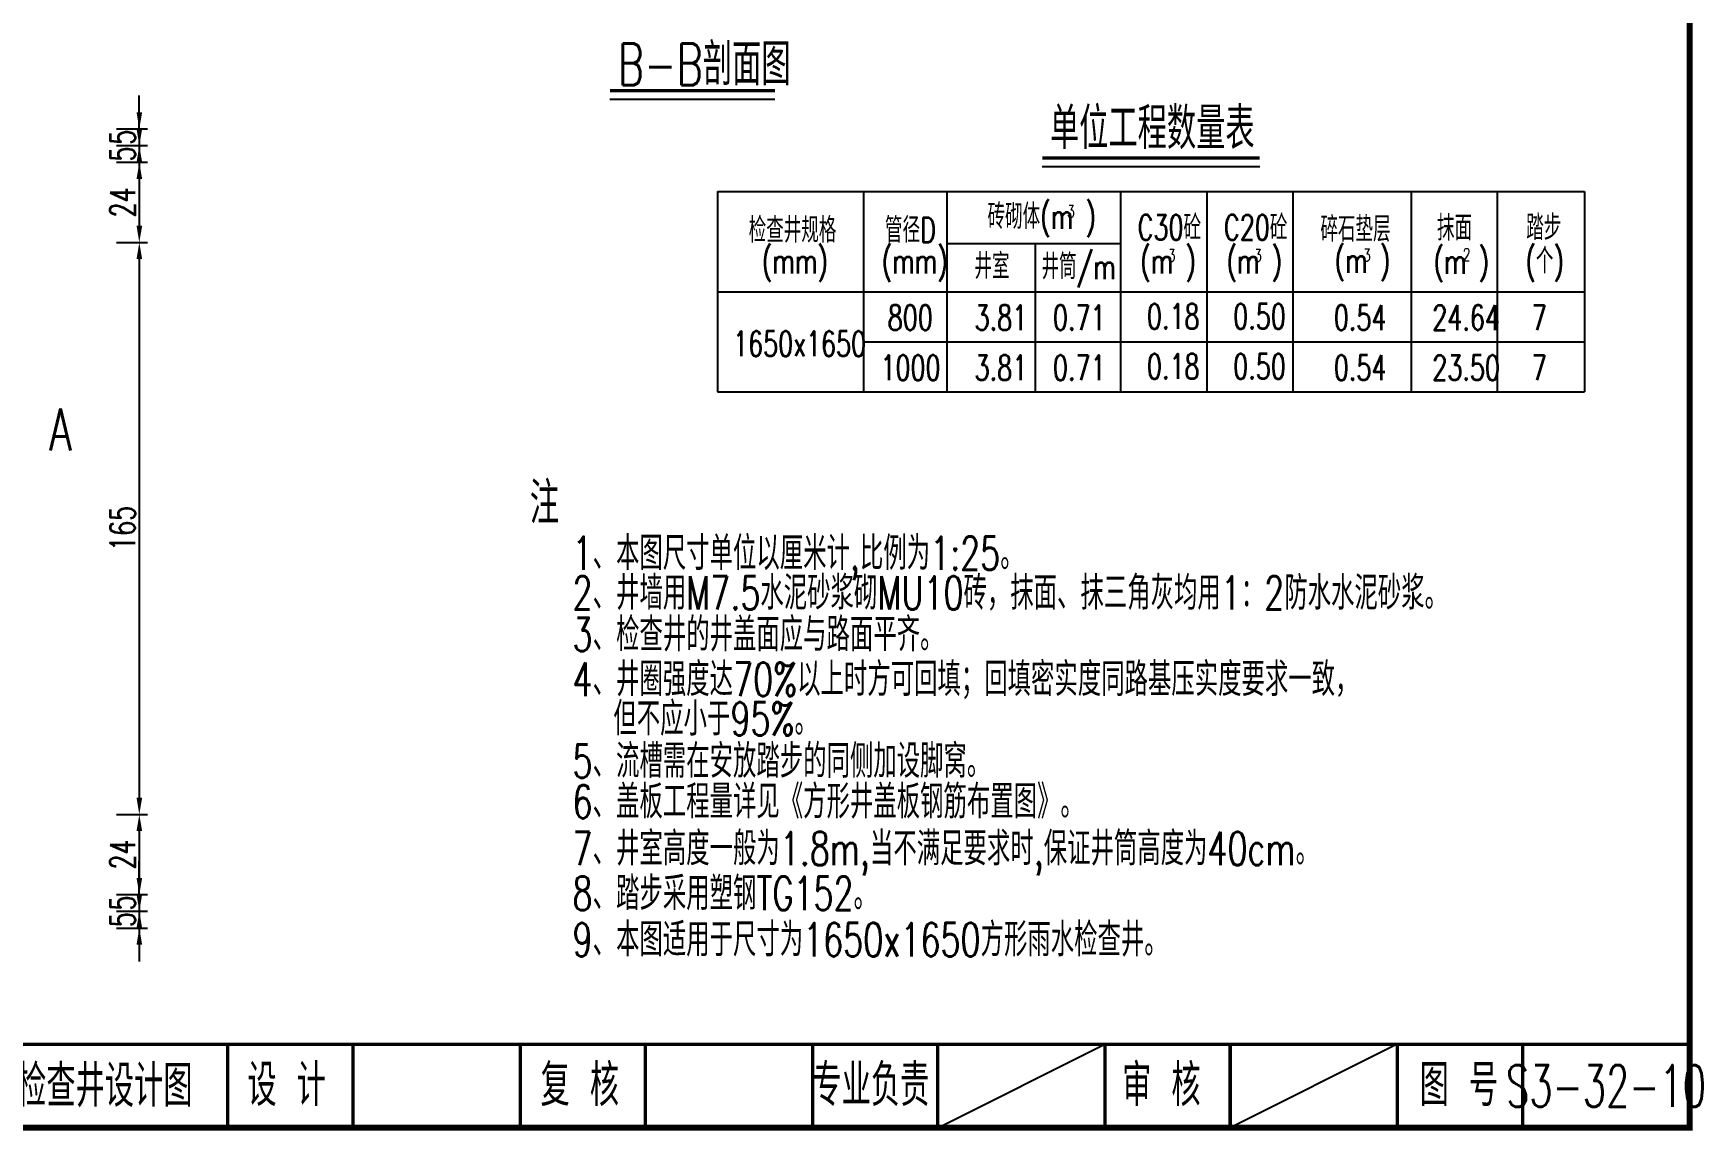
# Model space of a CAD drawing. Extents: x 5781 to 12795, y 1434 to 2653.
# Drawn here: x 5993.1 to 6192.9, y 2101.8 to 2233.2 of the extents above; entities that cross this region are included whole.
import ezdxf
from ezdxf.enums import TextEntityAlignment as Align

# ---------------------------------------------------------------- set-up
doc = ezdxf.new("R2010")
doc.units = 0
doc.header["$LTSCALE"] = 5
doc.header["$PDMODE"] = 32
doc.header["$PDSIZE"] = 0.3
doc.layers.get('0').update_dxf_attribs({"linetype": 'CONTINUOUS'})
doc.layers.get('Defpoints').update_dxf_attribs({"linetype": 'CONTINUOUS'})
for name, color, linetype in [('图框', 7, 'CONTINUOUS'), ('尺寸标注', 4, 'CONTINUOUS'), ('文字', 7, 'CONTINUOUS'), ('文字字符', 7, 'CONTINUOUS')]:
    doc.layers.add(name, color=color, linetype=linetype)
doc.styles.get("Standard").update_dxf_attribs({"font": 'simplex1.shx', "width": 0.7, "bigfont": 'hztxt.shx'})
doc.dimstyles.new('比例1：25', dxfattribs={"dimtxt": 3, "dimasz": 2, "dimexe": 1, "dimexo": 1, "dimgap": 0.5, "dimtad": 1, "dimlfac": 2.5, "dimzin": 13, "dimdsep": 46, "dimtxsty": 'Standard', "dimcen": -0.09, "dimclrd": 256, "dimclre": 256, "dimclrt": 7, "dimaunit": 1, "dimadec": 0, "dimazin": 0, "dimtfac": 0.0005, "dimtix": 1, "dimtmove": 2, "dimatfit": 3, "dimfxl": 0, "dimtolj": 1, "dimtzin": 13, "dimarcsym": 0})

# ---------------------------------------------------------------- blocks, each defined once
blk = doc.blocks.new('series')
at = {"width": 0.75}
for tag, height, p in [('页码', 4, (-35, -19)), ('图名', 5, (-220, -282)), ('图号', 5, (-20, -282))]:
    blk.add_attdef(tag, text='', height=height, dxfattribs=at).set_placement(p, align=Align.MIDDLE_CENTER)
blk = doc.blocks.new('*D1764')
at = {"layer": 'Defpoints', "color": 0}
for p in [(6002.03, 2221.72), (6002.03, 2219.72), (6005.78, 2219.72)]:
    blk.add_point(p, dxfattribs=at)
at = {"layer": '尺寸标注', "lineweight": -2}
for p, q in [((6005.78, 2223.72), (6005.78, 2225.72)), ((6003.03, 2221.72), (6006.78, 2221.72)), ((6005.78, 2221.72), (6005.78, 2219.72)), ((6003.03, 2219.72), (6006.78, 2219.72)), ((6005.78, 2217.72), (6005.78, 2215.72))]:
    blk.add_line(p, q, dxfattribs=at)
at = {"layer": '尺寸标注'}
for points in [[(6005.45, 2223.72), (6006.12, 2223.72), (6005.78, 2221.72)], [(6005.45, 2217.72), (6006.12, 2217.72), (6005.78, 2219.72)]]:
    blk.add_solid(points, dxfattribs=at)
at = {"layer": '尺寸标注', "color": 7, "insert": (6003.78, 2220.72), "char_height": 3, "attachment_point": 5, "rotation": 90}
blk.add_mtext('\\A1;5', dxfattribs=at)
blk = doc.blocks.new('*D1765')
at = {"layer": 'Defpoints', "color": 0}
for p in [(6002.03, 2219.72), (6002.03, 2217.72), (6005.78, 2217.72)]:
    blk.add_point(p, dxfattribs=at)
at = {"layer": '尺寸标注', "lineweight": -2}
for p, q in [((6005.78, 2221.72), (6005.78, 2223.72)), ((6003.03, 2219.72), (6006.78, 2219.72)), ((6005.78, 2219.72), (6005.78, 2217.72)), ((6003.03, 2217.72), (6006.78, 2217.72)), ((6005.78, 2215.72), (6005.78, 2213.72))]:
    blk.add_line(p, q, dxfattribs=at)
at = {"layer": '尺寸标注'}
for points in [[(6005.45, 2221.72), (6006.12, 2221.72), (6005.78, 2219.72)], [(6005.45, 2215.72), (6006.12, 2215.72), (6005.78, 2217.72)]]:
    blk.add_solid(points, dxfattribs=at)
at = {"layer": '尺寸标注', "color": 7, "insert": (6003.78, 2218.72), "char_height": 3, "attachment_point": 5, "rotation": 90}
blk.add_mtext('\\A1;5', dxfattribs=at)
blk = doc.blocks.new('*D1766')
at = {"layer": 'Defpoints', "color": 0}
for p in [(6002.03, 2217.72), (6002.03, 2208.12), (6005.78, 2208.12)]:
    blk.add_point(p, dxfattribs=at)
at = {"layer": '尺寸标注', "lineweight": -2}
for p, q in [((6003.03, 2217.72), (6006.78, 2217.72)), ((6005.78, 2215.72), (6005.78, 2210.12)), ((6003.03, 2208.12), (6006.78, 2208.12))]:
    blk.add_line(p, q, dxfattribs=at)
at = {"layer": '尺寸标注'}
for points in [[(6005.45, 2215.72), (6006.12, 2215.72), (6005.78, 2217.72)], [(6005.45, 2210.12), (6006.12, 2210.12), (6005.78, 2208.12)]]:
    blk.add_solid(points, dxfattribs=at)
at = {"layer": '尺寸标注', "color": 7, "insert": (6003.78, 2212.92), "char_height": 3, "attachment_point": 5, "rotation": 90}
blk.add_mtext('\\A1;24', dxfattribs=at)
blk = doc.blocks.new('*D1767')
at = {"layer": 'Defpoints', "color": 0}
for p in [(6002.03, 2208.12), (6002.03, 2139.63), (6005.78, 2139.63)]:
    blk.add_point(p, dxfattribs=at)
at = {"layer": '尺寸标注', "lineweight": -2}
for p, q in [((6003.03, 2208.12), (6006.78, 2208.12)), ((6005.78, 2206.12), (6005.78, 2141.63)), ((6003.03, 2139.63), (6006.78, 2139.63))]:
    blk.add_line(p, q, dxfattribs=at)
at = {"layer": '尺寸标注'}
for points in [[(6005.45, 2206.12), (6006.12, 2206.12), (6005.78, 2208.12)], [(6005.45, 2141.63), (6006.12, 2141.63), (6005.78, 2139.63)]]:
    blk.add_solid(points, dxfattribs=at)
at = {"layer": '尺寸标注', "color": 7, "insert": (6003.78, 2173.88), "char_height": 3, "attachment_point": 5, "rotation": 90}
blk.add_mtext('\\A1;165', dxfattribs=at)
blk = doc.blocks.new('*D1768')
at = {"layer": 'Defpoints', "color": 0}
for p in [(6002.03, 2139.63), (6002.03, 2130.03), (6005.78, 2130.03)]:
    blk.add_point(p, dxfattribs=at)
at = {"layer": '尺寸标注', "lineweight": -2}
for p, q in [((6003.03, 2139.63), (6006.78, 2139.63)), ((6005.78, 2137.63), (6005.78, 2132.03)), ((6003.03, 2130.03), (6006.78, 2130.03))]:
    blk.add_line(p, q, dxfattribs=at)
at = {"layer": '尺寸标注'}
for points in [[(6005.45, 2137.63), (6006.12, 2137.63), (6005.78, 2139.63)], [(6005.45, 2132.03), (6006.12, 2132.03), (6005.78, 2130.03)]]:
    blk.add_solid(points, dxfattribs=at)
at = {"layer": '尺寸标注', "color": 7, "insert": (6003.78, 2134.83), "char_height": 3, "attachment_point": 5, "rotation": 90}
blk.add_mtext('\\A1;24', dxfattribs=at)
blk = doc.blocks.new('*D1769')
at = {"layer": 'Defpoints', "color": 0}
for p in [(6002.03, 2130.03), (6002.03, 2128.03), (6005.78, 2128.03)]:
    blk.add_point(p, dxfattribs=at)
at = {"layer": '尺寸标注', "lineweight": -2}
for p, q in [((6005.78, 2132.03), (6005.78, 2134.03)), ((6003.03, 2130.03), (6006.78, 2130.03)), ((6005.78, 2130.03), (6005.78, 2128.03)), ((6003.03, 2128.03), (6006.78, 2128.03)), ((6005.78, 2126.03), (6005.78, 2124.03))]:
    blk.add_line(p, q, dxfattribs=at)
at = {"layer": '尺寸标注'}
for points in [[(6005.45, 2132.03), (6006.12, 2132.03), (6005.78, 2130.03)], [(6005.45, 2126.03), (6006.12, 2126.03), (6005.78, 2128.03)]]:
    blk.add_solid(points, dxfattribs=at)
at = {"layer": '尺寸标注', "color": 7, "insert": (6003.78, 2129.03), "char_height": 3, "attachment_point": 5, "rotation": 90}
blk.add_mtext('\\A1;5', dxfattribs=at)
blk = doc.blocks.new('*D1770')
at = {"layer": 'Defpoints', "color": 0}
for p in [(6002.03, 2128.03), (6002.03, 2126.03), (6005.78, 2126.03)]:
    blk.add_point(p, dxfattribs=at)
at = {"layer": '尺寸标注', "lineweight": -2}
for p, q in [((6005.78, 2130.03), (6005.78, 2132.03)), ((6003.03, 2128.03), (6006.78, 2128.03)), ((6005.78, 2128.03), (6005.78, 2126.03)), ((6003.03, 2126.03), (6006.78, 2126.03)), ((6005.78, 2124.03), (6005.78, 2122.03))]:
    blk.add_line(p, q, dxfattribs=at)
at = {"layer": '尺寸标注'}
for points in [[(6005.45, 2130.03), (6006.12, 2130.03), (6005.78, 2128.03)], [(6005.45, 2124.03), (6006.12, 2124.03), (6005.78, 2126.03)]]:
    blk.add_solid(points, dxfattribs=at)
at = {"layer": '尺寸标注', "color": 7, "insert": (6003.78, 2127.03), "char_height": 3, "attachment_point": 5, "rotation": 90}
blk.add_mtext('\\A1;5', dxfattribs=at)

msp = doc.modelspace()

# ---------------------------------------------------------------- linework, layer by layer
for p, q in [((6062.1226, 2225.2944), (6081.8783, 2225.2944)), ((6113.8721, 2217.2257), (6139.9227, 2217.2257))]:
    msp.add_line(p, q)
at = {"const_width": 0.4}
for points in [[(6062.1226, 2226.2944), (6081.8783, 2226.2944)], [(6113.8721, 2218.2257), (6139.9227, 2218.2257)]]:
    msp.add_lwpolyline(points, dxfattribs=at)
at = {"layer": '图框'}
for p, q in [((6101.3768, 2102.1207), (6121.3768, 2112.1207)), ((6156.3768, 2112.1207), (6136.3768, 2102.1207))]:
    msp.add_line(p, q, dxfattribs=at)
for points, const_width in [([(6191.3768, 2379.1207), (5811.3768, 2379.1207), (5811.3768, 2102.1207), (6191.3768, 2102.1207), (6191.3768, 2379.1207)], 0.7), ([(5811.3768, 2112.1207), (6191.3768, 2112.1207)], 0.4), ([(6016.3768, 2102.1207), (6016.3768, 2112.1207)], 0.4), ([(6031.3768, 2102.1207), (6031.3768, 2112.1207)], 0.4), ([(6051.3768, 2102.1207), (6051.3768, 2112.1207)], 0.4), ([(6066.3768, 2102.1207), (6066.3768, 2112.1207)], 0.4), ([(6086.3768, 2102.1207), (6086.3768, 2112.1207)], 0.4), ([(6086.3768, 2102.1207), (6086.3768, 2112.1207)], 0.4), ([(6101.3768, 2102.1207), (6101.3768, 2112.1207)], 0.4), ([(6121.3768, 2102.1207), (6121.3768, 2112.1207)], 0.4), ([(6136.3768, 2102.1207), (6136.3768, 2112.1207)], 0.4), ([(6156.3768, 2102.1207), (6156.3768, 2112.1207)], 0.4), ([(6171.3768, 2102.1207), (6171.3768, 2112.1207)], 0.4)]:
    msp.add_lwpolyline(points, dxfattribs=dict(at, const_width=const_width))
at = {"layer": '文字'}
msp.add_lwpolyline([(5998.5767, 2187.0183, 0, 0.7, 0), (5998.5767, 2185.0183, 0, 0, 0), (5998.5767, 2182.5183, 0, 0, 0), (5993.7799, 2182.5183, 0, 0, 0)], format="xyseb", dxfattribs=at)
at = {"layer": '文字字符', "color": 1, "linetype": 'ByBlock'}
for p, q in [((6075.0004, 2214.2257), (6075.0004, 2202.2257)), ((6075.0004, 2214.2257), (6178.7944, 2214.2257)), ((6178.7944, 2214.2257), (6178.7944, 2202.2257)), ((6075.0004, 2202.2257), (6075.0004, 2190.2257)), ((6178.7944, 2202.2257), (6178.7944, 2190.2257)), ((6075.0004, 2190.2257), (6178.7944, 2190.2257))]:
    msp.add_line(p, q, dxfattribs=at)
at = {"layer": '文字字符'}
for p, q in [((6092.4603, 2214.2257), (6092.4603, 2190.2257)), ((6102.4603, 2214.2257), (6102.4603, 2190.2257)), ((6123.2358, 2214.2257), (6123.2358, 2202.2257)), ((6123.2358, 2214.2257), (6123.2358, 2190.2257)), ((6133.5649, 2214.2257), (6133.5649, 2190.2257)), ((6143.894, 2214.2257), (6143.894, 2190.2257)), ((6158.0484, 2214.2257), (6158.0484, 2190.2257)), ((6168.3539, 2214.2257), (6168.3539, 2202.2257)), ((6123.2358, 2207.9618), (6102.4603, 2207.9618)), ((6113.0213, 2207.9618), (6113.0213, 2190.2257)), ((6075.0004, 2202.2257), (6178.7944, 2202.2257)), ((6075.0004, 2202.2257), (6178.7944, 2202.2257)), ((6075.0004, 2202.2257), (6178.7944, 2202.2257)), ((6168.3539, 2202.2257), (6168.3539, 2190.2257)), ((6092.4603, 2196.2257), (6178.7944, 2196.2257))]:
    msp.add_line(p, q, dxfattribs=at)

# ---------------------------------------------------------------- block references
at = {"layer": '图框'}
ref = msp.add_blockref('series', (6201.3768, 2389.1207), dxfattribs=at)
ref.add_attrib('图名', '1650x1650方形雨水检查井设计图', dxfattribs={"layer": '0', "height": 5, "width": 0.7}).set_placement((5981.3768, 2107.1207), align=Align.MIDDLE_CENTER)
ref.add_attrib('图号', 'S3-32-10', dxfattribs={"layer": '0', "height": 5, "width": 0.65}).set_placement((6181.3768, 2107.1207), align=Align.MIDDLE_CENTER)

# ---------------------------------------------------------------- texts
at = {"layer": '图框', "color": 7, "width": 0.7}
msp.add_text('注', height=5, dxfattribs=at).set_placement((6052.5284, 2179.417), align=Align.TOP_LEFT)
for s, p in [('设 计', (6023.4214, 2107.2153)), ('复 核', (6058.5163, 2107.2153)), ('专业负责', (6093.367, 2107.2153)), ('审 核', (6128.1408, 2107.2153)), ('图 号', (6163.76, 2107.2153))]:
    msp.add_text(s, height=5, dxfattribs=at).set_placement(p, align=Align.MIDDLE_CENTER)
at = {"layer": '尺寸标注', "color": 7, "linetype": 'Continuous', "width": 0.7}
for s, p in [('1、本图尺寸单位以厘米计,比例为1:25。', (6057.6561, 2168.9067)), ('2、井墙用M7.5水泥砂浆砌MU10砖，抹面、抹三角灰均用1：2防水水泥砂浆。', (6057.6561, 2164.154)), ('3、检查井的井盖面应与路面平齐。', (6057.6561, 2159.1777)), ('4、井圈强度达70%%%以上时方可回填；回填密实度同路基压实度要求一致，', (6057.6561, 2153.8092)), ('   但不应小于95%。', (6056.2784, 2149.0749)), ('5、流槽需在安放踏步的同侧加设脚窝。', (6057.6561, 2144.0172)), ('6、盖板工程量详见《方形井盖板钢筋布置图》。', (6057.6561, 2139.1547)), ('7、井室高度一般为1.8m,当不满足要求时,保证井筒高度为40cm。', (6057.6561, 2133.5371)), ('8、踏步采用塑钢TG152。', (6057.6561, 2128.1795)), ('9、本图适用于尺寸为1650x1650方形雨水检查井。', (6057.6561, 2122.6396))]:
    msp.add_text(s, height=4, dxfattribs=at).set_placement(p)
at = {"layer": '文字', "color": 7, "width": 0.7}
for s, p in [('B-B剖面图', (6063.0525, 2226.9522)), ('单位工程数量表', (6114.8021, 2219.2889))]:
    msp.add_text(s, height=5, dxfattribs=at).set_placement(p)
msp.add_text('A', height=5, dxfattribs=at).set_placement((5996.3618, 2185.7224), align=Align.MIDDLE_CENTER)
at = {"layer": '文字字符', "color": 7, "width": 0.7}
for s, height, p in [('砖砌体(m )', 3, (6107.3306, 2209.7416)), ('3', 1.5, (6116.8665, 2211.0908)), ('检查井规格', 3, (6078.7337, 2208.1103)), ('管径D', 3, (6095.0491, 2208.1103)), ('C30砼', 3, (6125.3049, 2208.416)), ('C20砼', 3, (6135.634, 2208.416)), ('碎石垫层', 3, (6147.1786, 2208.2155)), ('抹面', 3, (6161.138, 2208.3562)), ('踏步', 3, (6171.8183, 2208.416)), ('(mm)', 3, (6080.2966, 2204.4099)), ('(mm)', 3, (6094.6439, 2204.4099)), ('井室', 3, (6105.7584, 2203.7823)), ('井筒/m', 3, (6113.791, 2203.7303)), ('(m )', 3, (6125.6036, 2204.4099)), ('3', 1.5, (6128.9251, 2205.8076)), ('(m )', 3, (6135.9327, 2204.4099)), ('3', 1.5, (6139.2542, 2205.8076)), ('(m )', 3, (6148.875, 2204.4767)), ('3', 1.5, (6152.2823, 2205.8412)), ('(m )', 3, (6160.7102, 2204.35)), ('2', 1.5, (6164.2335, 2205.9089)), ('(个)', 3, (6171.7188, 2204.4099)), ('800', 3, (6095.3756, 2197.6248)), ('3.81', 3, (6105.7824, 2197.6248)), ('0.71', 3, (6115.16, 2197.6248)), ('0.18', 3, (6126.4121, 2197.7731)), ('0.50', 3, (6136.7412, 2197.7731)), ('0.54', 3, (6148.7876, 2197.6248)), ('24.64', 3, (6160.577, 2197.6248)), ('7', 3, (6172.4751, 2197.6248)), ('1650x1650', 3, (6076.8588, 2194.4981)), ('1000', 3, (6094.504, 2191.6248)), ('3.81', 3, (6105.7824, 2191.6248)), ('0.71', 3, (6115.16, 2191.6248)), ('0.18', 3, (6126.4121, 2191.7731)), ('0.50', 3, (6136.7412, 2191.7731)), ('0.54', 3, (6148.7876, 2191.6248)), ('23.50', 3, (6160.577, 2191.6248)), ('7', 3, (6172.4751, 2191.6248))]:
    msp.add_text(s, height=height, dxfattribs=at).set_placement(p)

# ---------------------------------------------------------------- dimensions: what is measured, and where the dimension line sits
at = {"layer": '尺寸标注'}
for base, p1, p2, picture, middle in [((6005.7831, 2219.7178), (6002.0322, 2221.7178), (6002.0322, 2219.7178), '*D1764', (6003.7831, 2220.7178)), ((6005.7831, 2217.7178), (6002.0322, 2219.7178), (6002.0322, 2217.7178), '*D1765', (6003.7831, 2218.7178)), ((6005.7831, 2208.1178), (6002.0322, 2217.7178), (6002.0322, 2208.1178), '*D1766', (6003.7831, 2212.9178)), ((6005.7831, 2130.0328), (6002.0322, 2139.6328), (6002.0322, 2130.0328), '*D1768', (6003.7831, 2134.8328)), ((6005.7831, 2128.0328), (6002.0322, 2130.0328), (6002.0322, 2128.0328), '*D1769', (6003.7831, 2129.0328)), ((6005.7831, 2126.0328), (6002.0322, 2128.0328), (6002.0322, 2126.0328), '*D1770', (6003.7831, 2127.0328))]:
    dim = msp.add_linear_dim(base=base, p1=p1, p2=p2, angle=90, dimstyle='比例1：25', dxfattribs=at)
    dim.commit()
    dim.dimension.update_dxf_attribs({"geometry": picture, "text_midpoint": middle})
dim = msp.add_linear_dim(base=(6005.7831, 2139.6328), p1=(6002.0322, 2208.1178), p2=(6002.0322, 2139.6328), angle=90, text='165', dimstyle='比例1：25', dxfattribs=at)
dim.commit()
dim.dimension.update_dxf_attribs({"geometry": '*D1767', "text_midpoint": (6003.7831, 2173.8753)})

doc.saveas('drawing.dxf')
